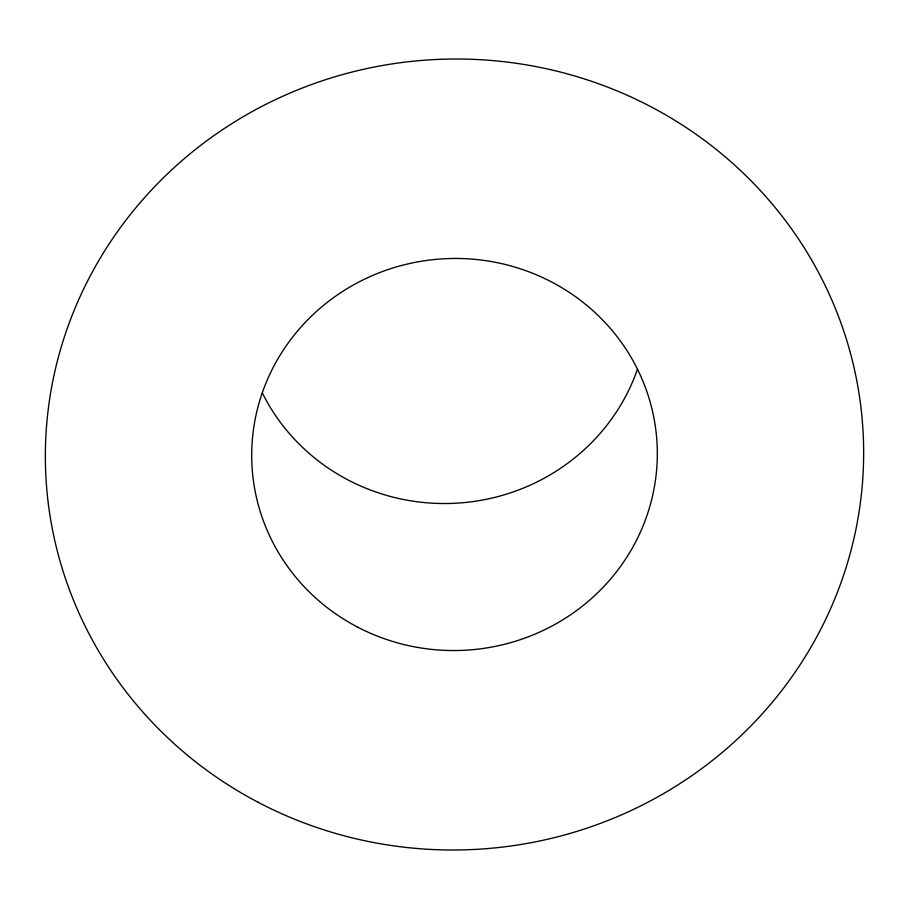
<?xml version="1.0" encoding="UTF-8"?>
<svg xmlns="http://www.w3.org/2000/svg" width="909" height="909" viewBox="0 0 909 909"><rect width="100%" height="100%" fill="white"/><g stroke="black" fill="none" stroke-linecap="round" stroke-linejoin="round"><path stroke-width="1.36" d="M637.504 369.122A202.832 196.014 -3.6 0 1 457.704 503.109A202.832 196.014 -3.6 0 1 262.371 392.995M257.883 802.158A409.209 395.449 -3.6 0 0 863.55 443.978A409.209 395.449 -3.6 0 0 242.067 117.375A409.209 395.449 -3.6 0 0 257.883 802.158M357.044 626.824A202.832 196.014 -3.6 0 0 657.264 449.285A202.832 196.014 -3.6 0 0 349.204 287.392A202.832 196.014 -3.6 0 0 357.044 626.824"/></g></svg>
